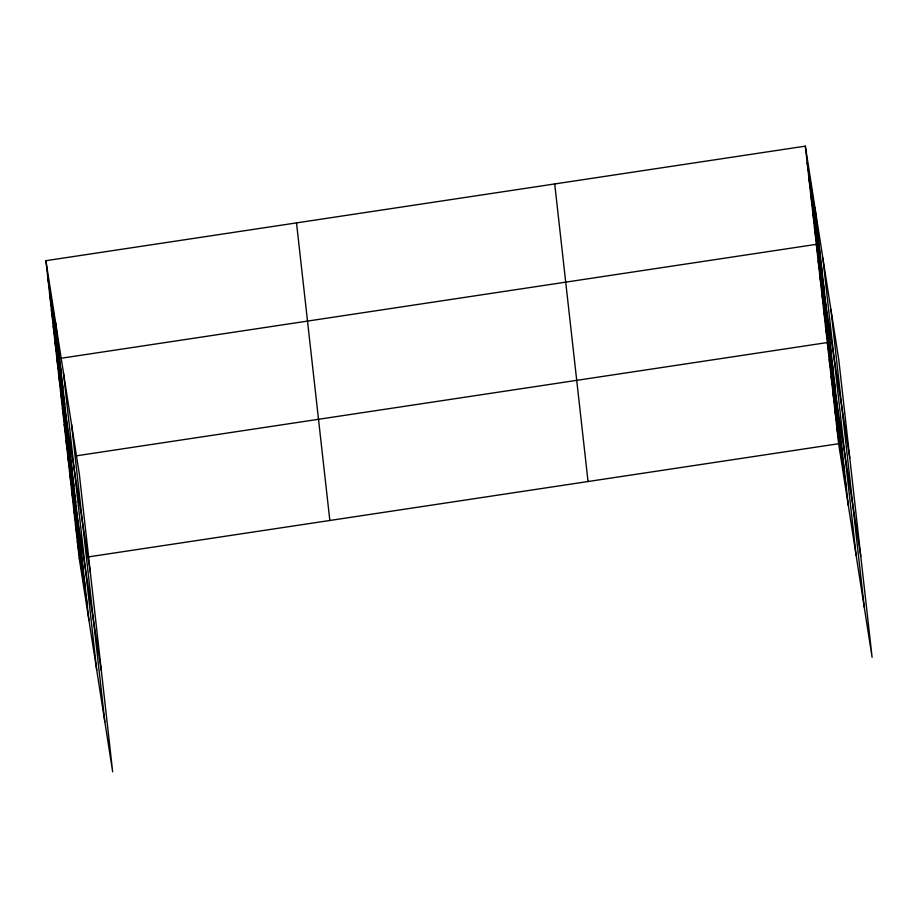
<?xml version="1.0" encoding="UTF-8"?>
<svg xmlns="http://www.w3.org/2000/svg" width="918" height="918" viewBox="0 0 918 918"><rect width="100%" height="100%" fill="white"/><g stroke="black" fill="none" stroke-linecap="round" stroke-linejoin="round"><path stroke-width="1.38" d="M45.9 260.689L79.35 474.273L112.673 771.854L79.223 558.27L45.9 260.689L805.327 146.146L838.777 359.73L872.1 657.311L838.65 443.727L805.327 146.146M70.675 456.682L67.898 457.095L101.336 670.679M76.251 455.833L827.325 342.552L860.774 556.124M79.223 558.27L82.012 557.857M87.577 557.019L838.65 443.727M807.163 162.509L816.825 224.199M808.999 178.884L818.649 240.562M810.823 195.247L820.485 256.925M812.659 211.61L822.321 273.3M814.495 227.985L824.157 289.663M849.77 457.921L816.32 244.349L56.893 358.892L90.343 572.476M818.156 260.712L827.818 322.402M819.992 277.087L829.654 338.765M821.828 293.45L831.479 355.128M823.653 309.814L833.315 371.503M825.489 326.188L835.15 387.866M829.206 359.408L838.868 421.098M831.1 376.277L840.762 437.955M832.993 393.145L842.644 454.823M834.875 410.002L844.537 471.691M836.768 426.87L846.43 488.548M47.736 277.064L57.398 338.742M49.561 293.427L59.222 355.105M51.397 309.791L61.058 371.48M53.233 326.165L62.894 387.844M55.069 342.529L64.719 404.207M58.729 375.267L68.391 436.945M60.565 391.63L70.227 453.308M62.401 407.994L72.052 469.683M64.226 424.368L73.888 486.047M66.062 440.732L75.724 502.41M69.779 473.963L79.441 535.642M71.673 490.82L81.335 552.51M73.566 507.688L83.217 569.367M75.448 524.545L85.11 586.235M77.342 541.413L86.992 603.092M830.928 309.596L864.251 607.177M822.838 257.958L856.161 555.539M814.989 207.835L848.312 505.416M554.713 183.944L588.048 481.525M296.514 222.89L329.837 520.472M71.501 424.15L104.824 721.732M63.411 372.501L96.734 670.083M55.562 322.379L88.885 619.96"/></g></svg>
